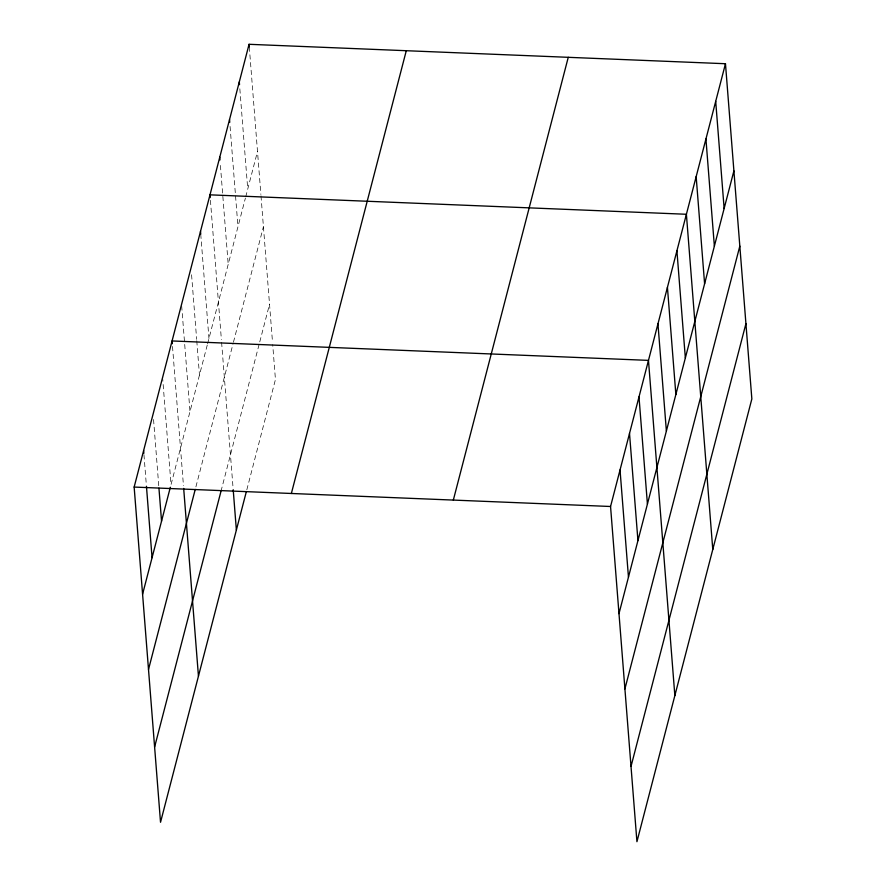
<?xml version="1.0" encoding="UTF-8"?>
<svg xmlns="http://www.w3.org/2000/svg" width="886" height="886" viewBox="0 0 886 886"><rect width="100%" height="100%" fill="white"/><g stroke="black" fill="none" stroke-linecap="round" stroke-linejoin="round"><path stroke-width="0.66" stroke-dasharray="4.43 3.32" d="M207.258 345.053L171.031 484.642L162.703 378.854M207.601 343.746L245.378 198.176M245.71 196.88L257.505 151.462M195.906 486.835L233.107 343.513M233.45 342.217L263.43 226.716M220.979 491.32L259.089 344.477M259.764 341.885L269.532 304.252M246.817 489.814L275.446 379.507L272.7 344.565M249.287 47.047L260.883 194.466M260.993 195.806L272.489 341.874M239.84 88.799L247.737 189.095M230.072 126.443L237.969 226.727M220.415 165.449L228.2 264.36M210.425 200.336L221.389 339.626M221.6 342.317L233.096 488.385M200.734 234.114L208.952 338.53M191.575 274.76L196.659 339.338M196.77 340.711L199.472 375.055M181.663 305.803L189.992 411.58M172.504 346.448L183.468 485.738M153.544 419.499L158.838 486.824M143.953 454.662L146.334 484.886"/><path stroke-width="1.33" d="M246.142 492.406L160.532 822.274L134.151 487.067L249.066 44.3L725.468 63.726L751.849 398.933L636.934 841.7L610.554 506.493L725.468 63.726M142.58 594.218L170.345 487.245M148.505 669.484L195.23 489.449M154.607 747.009L220.979 491.32M291.361 493.48L406.286 50.712M453.333 500.081L568.258 57.313M618.982 613.655L733.907 170.887M624.907 688.909L739.821 246.142M631.009 766.445L745.923 323.678M134.151 487.067L610.554 506.493M715.7 101.369L724.139 208.52M705.932 139.002L714.371 246.164M696.163 176.635L704.603 283.797M712.776 549.475L686.395 214.268L209.993 194.842L210.215 197.589M676.915 250.793L685.343 357.955M667.435 287.33L675.863 394.491M657.955 323.855L666.383 431.017M674.855 695.588L648.474 360.38L172.072 340.955L172.294 343.702M638.994 396.906L647.422 504.068M629.514 433.442L637.942 540.593M620.034 469.968L628.462 577.129M249.066 44.3L249.287 47.047M239.298 81.933L239.519 84.679M229.529 119.566L229.751 122.312M219.761 157.21L219.983 159.956M233.206 489.725L236.374 530.049M200.513 231.368L200.734 234.114M183.679 488.43L198.453 676.162M158.948 488.197L161.551 521.167M143.632 450.531L143.853 453.289M146.445 486.259L152.06 557.693"/></g></svg>
